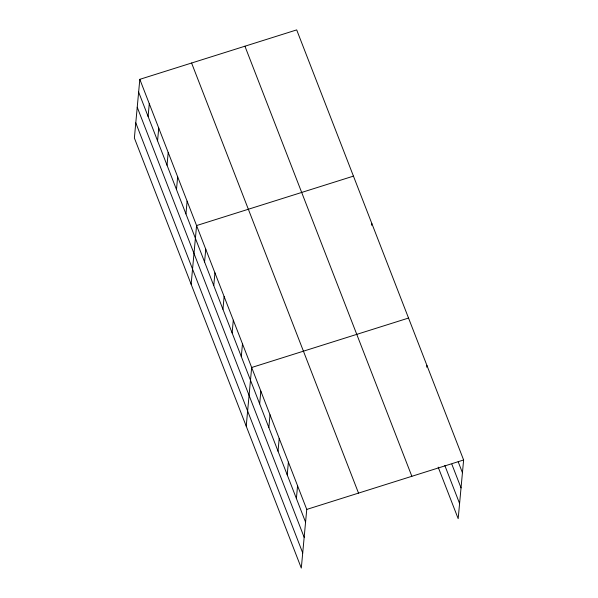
<?xml version="1.0" encoding="UTF-8"?>
<svg xmlns="http://www.w3.org/2000/svg" width="598" height="598" viewBox="0 0 598 598"><rect width="100%" height="100%" fill="white"/><g stroke="black" fill="none" stroke-linecap="round" stroke-linejoin="round"><path stroke-width="0.9" d="M139.82 79.332L134.378 138.018L301.31 568.1L306.752 509.421L139.82 79.332L296.69 29.9L463.622 459.982L458.18 518.668L438.177 467.135M148.102 116.446L149.283 103.708M157.558 140.822L158.739 128.077M167.021 165.19L168.202 152.445M176.477 189.559L177.658 176.821M185.941 213.935L187.122 201.19M191.136 284.244L196.578 225.566L353.448 176.126M204.576 261.961L205.757 249.216M213.763 285.612L214.944 272.875M222.942 309.271L224.123 296.526M232.121 332.922L233.302 320.184M241.3 356.58L242.482 343.835M246.219 426.172L251.668 367.493L408.531 318.054M259.667 403.889L260.848 391.144M268.846 427.54L270.027 414.803M278.025 451.198L279.206 438.454M287.212 474.849L288.393 462.112M296.391 498.508L297.572 485.763M371.642 225.259L371.807 223.435M426.725 367.187L426.897 365.363M306.752 509.421L463.622 459.982M458.18 461.746L462.441 472.726M451.849 464.235L461.036 487.886M444.83 465.491L459.585 503.509M244.926 46.21L411.858 476.3M191.592 63.022L358.523 493.103M138.639 92.077L305.571 522.159M137.234 107.236L304.165 537.318M135.783 122.852L302.715 552.941"/></g></svg>
